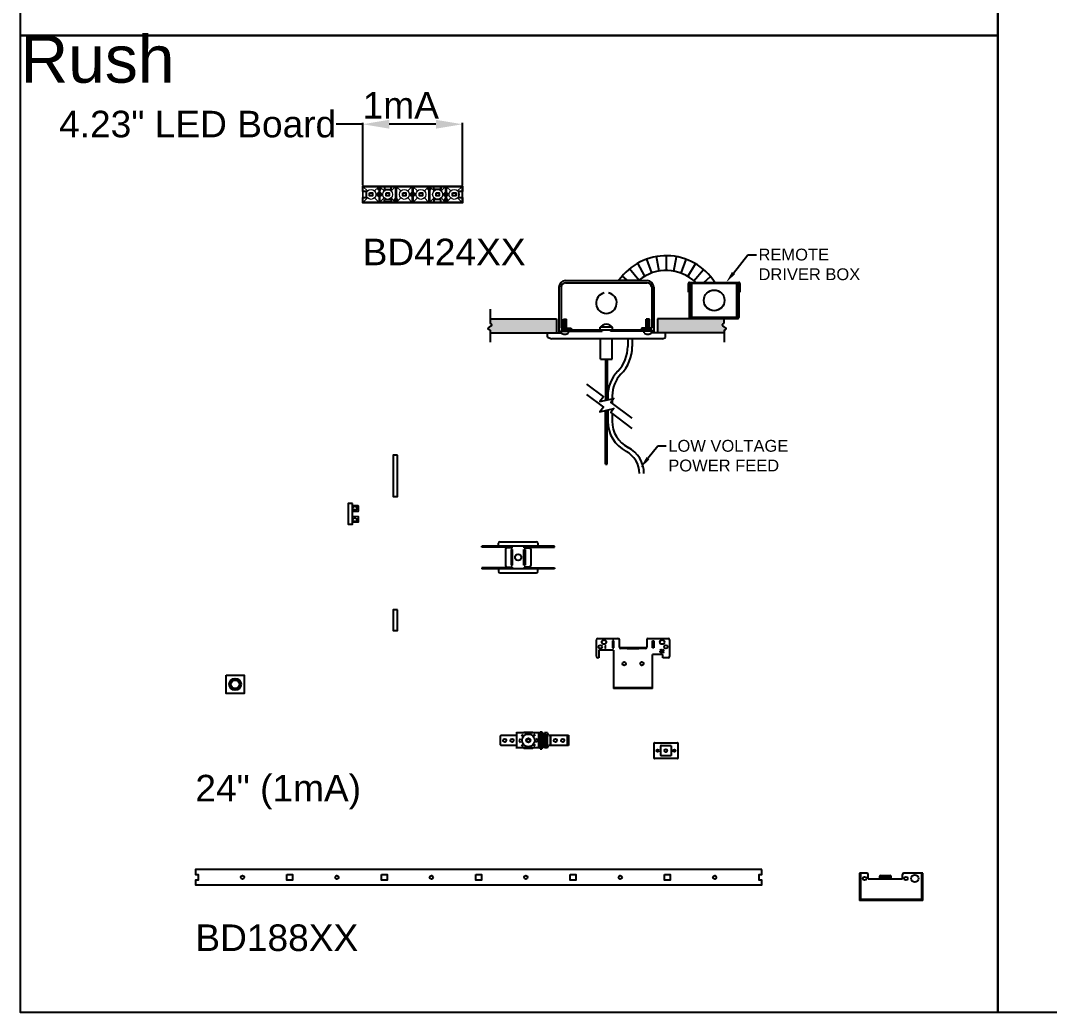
# Model space of a CAD drawing. Header units: inches. Extents: x 185 to 315, y 0 to 83.
# Drawn here: x 185.19 to 228.77, y 0 to 42.03 of the extents above; entities that cross this region are included whole.
import ezdxf
from ezdxf import colors
from ezdxf.entities.mleader import LeaderData, LeaderLine
from ezdxf.math import Vec2, Vec3

# ---------------------------------------------------------------- set-up
doc = ezdxf.new("R2010")
doc.units = ezdxf.units.IN
doc.header["$LTSCALE"] = 0.5
doc.header["$MEASUREMENT"] = 0
doc.linetypes.add('HIDDEN2', pattern=[0.1875, 0.125, -0.0625])
doc.layers.get('0').update_dxf_attribs({"color": 255, "linetype": 'CONTINUOUS'})
doc.layers.get('Defpoints').update_dxf_attribs({"linetype": 'CONTINUOUS'})
doc.layers.add('CUST DWG', color=7, linetype='CONTINUOUS', lineweight=20)
doc.layers.add('Lens', color=2, linetype='HIDDEN2', lineweight=13)
for name, color, linetype in [('End Cap', 92, 'CONTINUOUS'), ('Hardware', 242, 'CONTINUOUS'), ('LED Board', 110, 'CONTINUOUS'), ('Mounting', 4, 'CONTINUOUS'), ('WallMount Bracket', 190, 'CONTINUOUS')]:
    doc.layers.add(name, color=color, linetype=linetype)
for name, color, linetype, plot in [('FAB DWG', 7, 'CONTINUOUS', False), ('Joiner', 11, 'CONTINUOUS', False), ('Text-Unprinted', 131, 'CONTINUOUS', False)]:
    doc.layers.add(name, color=color, linetype=linetype, plot=plot)
doc.styles.add('LSAD_Standard', font='arial.ttf')
doc.styles.get("Standard").update_dxf_attribs({"font": 'arial.ttf'})
doc.dimstyles.new('LSAD_FixtureCut', dxfattribs={"dimtxt": 1.125, "dimasz": 1.125, "dimexe": 0.0625, "dimexo": 0.042969, "dimgap": 0.0625, "dimtad": 0, "dimtih": 1, "dimtoh": 1, "dimdec": 3, "dimzin": 0, "dimdsep": 46, "dimtxsty": 'Standard', "dimcen": 0.125, "dimclrd": 256, "dimclre": 256, "dimclrt": 256, "dimadec": 0, "dimazin": 0, "dimtfac": 1, "dimtdec": 3, "dimtofl": 0, "dimtmove": 0, "dimatfit": 3, "dimfxl": 1, "dimfrac": 2, "dimtolj": 1, "dimtzin": 0, "dimarcsym": 0})

# ---------------------------------------------------------------- blocks, each defined once
blk = doc.blocks.new('*U83')
at = {"layer": 'End Cap', "color": 0, "ltscale": 0.5, "transparency": 16777216}
blk.add_lwpolyline([(0, 0), (-0.187, 0), (-0.187, -1.75), (0, -1.75)], close=True, dxfattribs=at)
blk = doc.blocks.new('*U87')
at = {"layer": 'Mounting', "color": 0, "linetype": 'Continuous', "transparency": 16777216}
for p, q in [((-0.654, 0.496), (0.188, 0.496)), ((1.469, 0.496), (2.31, 0.496)), ((-0.716, -0.268), (-0.716, 0.434)), ((0, 0), (-0.622, 0)), ((-0.622, 0), (-0.622, -0.331)), ((-0.318, 0.173), (-0.371, 0.173)), ((-0.371, 0.173), (-0.371, 0.163)), ((-0.371, 0.163), (-0.349, 0.163)), ((-0.349, 0.163), (-0.349, 0.073)), ((-0.349, 0.073), (-0.34, 0.073)), ((-0.34, 0.073), (-0.34, 0.163)), ((-0.34, 0.163), (-0.318, 0.163)), ((-0.318, 0.163), (-0.318, 0.173)), ((0.01, 0.396), (-0.05, 0.396)), ((-0.05, 0.396), (-0.05, 0.1)), ((-0.05, 0.1), (0.01, 0.1)), ((0, 0), (0, -1.629)), ((0.01, 0.1), (0.01, 0.396)), ((0.25, 0.131), (0.25, 0.434)), ((0.291, 0.076), (0.291, 0.112)), ((0.291, 0.112), (1.366, 0.112)), ((0.578, 0.076), (0.291, 0.076)), ((0.578, 0.068), (0.312, 0.068)), ((0.578, 0.068), (0.578, 0.112)), ((0.578, 0.068), (1.078, 0.068)), ((1.078, 0.068), (1.078, 0.112)), ((1.366, 0.076), (1.078, 0.076)), ((1.344, 0.068), (1.078, 0.068)), ((1.366, 0.112), (1.366, 0.076)), ((1.407, 0.434), (1.407, 0.131)), ((1.647, 0.1), (1.647, 0.396)), ((1.647, 0.396), (1.707, 0.396)), ((1.707, 0.1), (1.647, 0.1)), ((1.707, 0.396), (1.707, 0.1)), ((2.373, 0.434), (2.373, -0.268)), ((-0.622, -0.331), (-0.654, -0.331)), ((2.091, -0.179), (1.657, -0.179)), ((1.657, -1.629), (1.657, -0.179)), ((2.002, -0.043), (1.959, -0.043)), ((1.966, -0.009), (1.973, -0.017)), ((1.968, -0.054), (2.002, -0.054)), ((2.002, -0.054), (2.002, -0.043)), ((2.081, -0.007), (2.089, -0.013)), ((2.091, -0.331), (2.091, -0.179)), ((2.31, -0.331), (2.091, -0.331)), ((2.139, -0.073), (2.13, -0.068)), ((1.657, -1.593), (0, -1.593)), ((1.657, -1.629), (0, -1.629)), ((0.062, -1.593), (0.062, -1.629)), ((1.594, -1.629), (1.594, -1.593))]:
    blk.add_line(p, q, dxfattribs=at)
at = {"layer": 'Mounting', "color": 0, "linetype": 'Continuous', "transparency": 16777216, "flags": 128}
for points in [[(2.052, -0.076), (2.062, -0.058), (2.064, -0.042)], [(2.089, -0.068), (2.09, -0.062), (2.092, -0.058)], [(2.092, -0.058), (2.102, -0.048), (2.11, -0.042)], [(2.13, -0.068), (2.12, -0.08), (2.115, -0.083), (2.108, -0.084)], [(2.11, -0.042), (2.12, -0.035), (2.127, -0.028)], [(2.127, -0.028), (2.131, -0.02), (2.132, -0.013)]]:
    blk.add_lwpolyline(points, dxfattribs=at)
at = {"layer": 'Mounting', "color": 0, "linetype": 'Continuous', "transparency": 16777216}
for centre, radius in [((-0.56, 0.14), 0.0747), ((-0.404, 0.34), 0.0937), ((2.06, 0.34), 0.0938), ((2.217, 0.14), 0.0747), ((0.453, -0.576), 0.0747), ((1.203, -0.576), 0.0747)]:
    blk.add_circle(centre, radius, dxfattribs=at)
for centre, radius, start, end in [((-0.654, 0.434), 0.0625, 90, 180), ((0.188, 0.434), 0.0625, 0, 90), ((1.469, 0.434), 0.0625, 90, 180), ((2.31, 0.434), 0.0625, 0, 90), ((0.312, 0.131), 0.0625, 180, 270), ((1.344, 0.131), 0.0625, 270, 0), ((2.011, -0.051), 0.0611, 89.961, 137.2415), ((2.013, -0.054), 0.0547, 91.8732, 136.0064), ((2.012, -0.042), 0.0522, 359.6714, 91.6888), ((2.012, -0.043), 0.0432, 1.7707, 91.7361), ((2.109, -0.021), 0.0319, 92.7256, 152.1331), ((2.11, -0.023), 0.0229, 92.6192, 153.9435), ((2.109, -0.013), 0.0237, 0.7216, 92.3877), ((2.11, -0.013), 0.0133, 2.6677, 95.7184), ((-0.654, -0.268), 0.0625, 180, 270), ((2.007, -0.047), 0.048, 175.98, 272.0393), ((2.005, -0.047), 0.0375, 190.1515, 274.4108), ((2.01, -0.039), 0.0452, 267.184, 356.9134), ((2.011, -0.04), 0.0546, 267.912, 319.2438), ((2.123, -0.075), 0.0443, 117.0448, 170.6977), ((2.108, -0.067), 0.0278, 181.599, 271.4951), ((2.107, -0.066), 0.0182, 183.6947, 274.5837), ((1.985, 0.139), 0.211, 304.2512, 308.8024), ((2.107, -0.061), 0.0337, 271.9354, 339.4749), ((2.106, -0.012), 0.017, 307.7868, 358.163), ((2.31, -0.268), 0.0625, 270, 0)]:
    blk.add_arc(centre, radius, start, end, dxfattribs=at)
blk = doc.blocks.new('*U84')
at = {"layer": 'End Cap', "color": 0, "ltscale": 0.5, "transparency": 16777216}
blk.add_lwpolyline([(0, 0.438), (-0.187, 0.438), (-0.187, -0.438), (0, -0.438)], close=True, dxfattribs=at)
blk = doc.blocks.new('*U79')
at = {"layer": 'LED Board', "linetype": 'Continuous', "lineweight": 25, "transparency": 16777216}
for points in [[(24, 0.325), (0, 0.325), (0, 0.12), (0.12, 0.12), (0.12, -0.12), (0, -0.12), (0, -0.325), (24, -0.325), (24, -0.12), (23.88, -0.12), (23.88, 0.12), (24, 0.12)], [(3.88, 0.12), (4.12, 0.12), (4.12, -0.12), (3.88, -0.12)], [(7.88, 0.12), (8.12, 0.12), (8.12, -0.12), (7.88, -0.12)], [(11.88, 0.12), (12.12, 0.12), (12.12, -0.12), (11.88, -0.12)], [(15.88, 0.12), (16.12, 0.12), (16.12, -0.12), (15.88, -0.12)], [(19.88, 0.12), (20.12, 0.12), (20.12, -0.12), (19.88, -0.12)]]:
    blk.add_lwpolyline(points, close=True, dxfattribs=at)
for centre in [(2, 0), (6, 0), (10, 0), (14, 0), (18, 0), (22, 0)]:
    blk.add_circle(centre, 0.0748, dxfattribs=at)
at = {"layer": 'FAB DWG', "color": 0, "transparency": 16777216, "style": 'LSAD_Standard'}
for tag, p in [('LED1', (0, 3.215)), ('LEDNUM', (0, -3.124))]:
    blk.add_attdef(tag, p, '', height=1.125, dxfattribs=at)
blk = doc.blocks.new('*U80')
at = {"layer": 'Mounting', "color": 0, "transparency": 16777216}
for p, q in [((-0.716, 0.441), (-0.716, 0.477)), ((2.373, 0.477), (-0.716, 0.477)), ((0.578, 0.441), (-0.716, 0.441)), ((-0.654, 0.477), (-0.654, 0.441)), ((0, 0.477), (0, 0.597)), ((0.063, 0.659), (1.594, 0.659)), ((0.578, 0.409), (0.578, 0.477)), ((1.078, 0.409), (1.078, 0.477)), ((1.078, 0.441), (2.373, 0.441)), ((1.657, 0.597), (1.657, 0.477)), ((2.31, 0.477), (2.31, 0.441)), ((2.373, 0.441), (2.373, 0.477)), ((0.291, 0.347), (0.291, -0.347)), ((0.538, 0.409), (0.353, 0.409)), ((0.528, 0.334), (0.528, -0.334)), ((0.588, 0.334), (0.528, 0.334)), ((0.538, 0.409), (0.578, 0.409)), ((0.588, -0.334), (0.588, 0.334)), ((1.069, -0.334), (1.069, 0.334)), ((1.069, 0.334), (1.129, 0.334)), ((1.119, 0.409), (1.078, 0.409)), ((1.119, 0.409), (1.304, 0.409)), ((1.129, 0.334), (1.129, -0.334)), ((1.366, 0.347), (1.366, -0.347)), ((0.353, -0.409), (0.578, -0.409)), ((0.528, -0.334), (0.588, -0.334)), ((0.578, -0.409), (0.578, -0.477)), ((0.578, -0.409), (0.578, -0.477)), ((1.129, -0.334), (1.069, -0.334)), ((1.304, -0.409), (1.078, -0.409)), ((1.078, -0.409), (1.078, -0.477)), ((1.078, -0.409), (1.078, -0.477)), ((-0.716, -0.441), (-0.716, -0.477)), ((0.578, -0.441), (-0.716, -0.441)), ((2.373, -0.477), (-0.716, -0.477)), ((-0.654, -0.477), (-0.654, -0.441)), ((0, -0.477), (0, -0.597)), ((0.063, -0.659), (1.594, -0.659)), ((1.078, -0.441), (2.373, -0.441)), ((1.657, -0.597), (1.657, -0.477)), ((2.31, -0.477), (2.31, -0.441)), ((2.373, -0.441), (2.373, -0.477))]:
    blk.add_line(p, q, dxfattribs=at)
blk.add_circle((0.828, 0), 0.133, dxfattribs=at)
for centre, start, end in [((0.063, 0.597), 90, 180), ((1.594, 0.597), 0, 90), ((0.353, 0.347), 90, 180), ((1.304, 0.347), 0, 90), ((0.353, -0.347), 180, 270), ((1.304, -0.347), 270, 0), ((0.063, -0.597), 180, 270), ((1.594, -0.597), 270, 0)]:
    blk.add_arc(centre, 0.0625, start, end, dxfattribs=at)
blk = doc.blocks.new('*U88')
at = {"layer": 'Hardware', "linetype": 'HIDDEN2', "transparency": 16777216}
for p, q in [((-0.386, 0), (-0.206, 0.313)), ((-0.386, 0), (-0.206, -0.312)), ((0.386, 0), (0.206, 0.313)), ((0.386, 0), (0.206, -0.312))]:
    blk.add_line(p, q, dxfattribs=at)
at = {"layer": 'Hardware', "linetype": 'Continuous', "transparency": 16777216}
for p, q in [((-0.193, 0.335), (-0.206, 0.313)), ((0, 0.335), (-0.193, 0.335)), ((0.193, 0.335), (0, 0.335)), ((0.206, 0.313), (0.193, 0.335)), ((-0.206, -0.312), (-0.193, -0.335)), ((-0.193, -0.335), (0, -0.335)), ((0, -0.335), (0.193, -0.335)), ((0.193, -0.335), (0.206, -0.312))]:
    blk.add_line(p, q, dxfattribs=at)
for start, end in [(90, 110.9611), (69.0389, 90), (249.0389, 270), (270, 290.9611)]:
    blk.add_arc((0, 0), 0.335, start, end, dxfattribs=at)
at = {"layer": 'Joiner', "linetype": 'Continuous', "transparency": 16777216}
for p, q in [((-1.159, 0.219), (-1.19, 0.188)), ((-1.19, 0.188), (-1.19, -0.187)), ((-1.159, 0.219), (-0.5, 0.219)), ((-0.5, 0.348), (-0.5, -0.347)), ((-0.02, 0.313), (-0.5, 0.313)), ((-0.44, 0.313), (-0.44, 0.348)), ((-0.02, 0.313), (0, 0.293)), ((0, 0.293), (0.02, 0.313)), ((0.526, 0.313), (0.02, 0.313)), ((0.432, 0.313), (0.432, -0.312)), ((0.506, 0.365), (0.571, 0.365)), ((0.506, 0.365), (0.506, 0.313)), ((0.514, 0.313), (0.514, -0.312)), ((0.532, 0.281), (0.526, 0.313)), ((0.532, 0.281), (0.532, 0.269)), ((0.565, 0.365), (0.565, 0.269)), ((0.578, 0.334), (0.571, 0.365)), ((0.578, 0.334), (0.578, -0.334)), ((0.63, 0.219), (0.677, 0.313)), ((0.671, 0.219), (0.63, 0.219)), ((0.63, 0.219), (0.63, -0.219)), ((0.718, 0.313), (0.671, 0.219)), ((0.671, 0.219), (0.671, -0.219)), ((0.812, 0.313), (0.677, 0.313)), ((0.724, 0.141), (0.724, -0.141)), ((0.765, -0.149), (0.765, 0.141)), ((0.807, -0.15), (0.807, 0.141)), ((0.859, 0.219), (0.812, 0.313)), ((0.859, 0.219), (1.693, 0.219)), ((0.916, 0.219), (0.916, -0.219)), ((0.937, 0.219), (0.937, -0.219)), ((1.646, 0.219), (1.646, -0.219)), ((1.693, 0.219), (1.693, -0.219)), ((-1.19, -0.187), (-1.159, -0.219)), ((-0.5, -0.219), (-1.159, -0.219)), ((-0.02, -0.312), (-0.5, -0.312)), ((-0.44, -0.347), (-0.44, -0.312)), ((0, -0.292), (-0.02, -0.312)), ((0.02, -0.312), (0, -0.292)), ((0.526, -0.312), (0.02, -0.312)), ((0.506, -0.312), (0.506, -0.365)), ((0.506, -0.365), (0.571, -0.365)), ((0.526, -0.312), (0.532, -0.281)), ((0.532, -0.269), (0.532, -0.281)), ((0.565, -0.269), (0.565, -0.365)), ((0.571, -0.365), (0.578, -0.334)), ((0.677, -0.312), (0.63, -0.219)), ((0.63, -0.219), (0.671, -0.219)), ((0.671, -0.219), (0.718, -0.312)), ((0.812, -0.312), (0.677, -0.312)), ((0.812, -0.312), (0.859, -0.219)), ((1.693, -0.219), (0.859, -0.219))]:
    blk.add_line(p, q, dxfattribs=at)
at = {"layer": 'Joiner', "linetype": 'Continuous', "transparency": 16777216, "flags": 128}
for points in [[(0.532, 0.269), (0.533, 0.25), (0.534, 0.232), (0.537, 0.217), (0.54, 0.204), (0.543, 0.196), (0.547, 0.191), (0.551, 0.191), (0.554, 0.196), (0.558, 0.204), (0.561, 0.217), (0.563, 0.232), (0.565, 0.25), (0.565, 0.269)], [(0.557, 0), (0.556, 0.016), (0.555, 0.03), (0.552, 0.042), (0.55, 0.05), (0.546, 0.053), (0.543, 0.052), (0.54, 0.046), (0.537, 0.036), (0.536, 0.023), (0.535, 0.008), (0.535, -0.008), (0.536, -0.023), (0.537, -0.036), (0.54, -0.046), (0.543, -0.052), (0.546, -0.053), (0.55, -0.05), (0.552, -0.042), (0.555, -0.03), (0.556, -0.016), (0.557, 0)], [(0.807, 0.141), (0.805, 0.166), (0.799, 0.189), (0.79, 0.208), (0.778, 0.22), (0.765, 0.224), (0.752, 0.22), (0.741, 0.208), (0.732, 0.189), (0.726, 0.166), (0.724, 0.141)], [(0.565, -0.269), (0.565, -0.25), (0.563, -0.232), (0.561, -0.217), (0.558, -0.204), (0.554, -0.196), (0.551, -0.191), (0.547, -0.191), (0.543, -0.196), (0.54, -0.204), (0.537, -0.217), (0.534, -0.232), (0.533, -0.25), (0.532, -0.269)], [(0.724, -0.141), (0.726, -0.166), (0.732, -0.189), (0.741, -0.208), (0.752, -0.22), (0.765, -0.224), (0.778, -0.22), (0.79, -0.208), (0.799, -0.189), (0.805, -0.166), (0.807, -0.15)]]:
    blk.add_lwpolyline(points, dxfattribs=at)
at = {"layer": 'Joiner', "ltscale": 0.5, "transparency": 16777216}
for centre in [(-1.003, 0), (-0.69, 0), (1.146, 0), (1.458, 0)]:
    blk.add_circle(centre, 0.07, dxfattribs=at)
at = {"layer": 'Joiner', "linetype": 'Continuous', "transparency": 16777216}
for centre, radius, start, end in [((0.656, 0.148), 0.11, 356.1442, 36.111), ((0.657, -0.149), 0.108, 323.8422, 0.24)]:
    blk.add_arc(centre, radius, start, end, dxfattribs=at)
at = {"layer": 'Mounting', "linetype": 'Continuous', "transparency": 16777216}
for radius in [0.268, 0.089, 0.066]:
    blk.add_circle((0, 0), radius, dxfattribs=at)
blk = doc.blocks.new('*U89')
at = {"layer": 'WallMount Bracket', "color": 0, "linetype": 'Continuous', "transparency": 16777216}
for p, q in [((-1.094, 0.231), (-1.094, -0.936)), ((-0.786, 0.231), (-1.094, 0.231)), ((-1.046, 0.231), (-1.046, -0.888)), ((-0.724, -0.019), (-0.724, 0.169)), ((-0.25, 0.106), (-0.25, -0.019)), ((-0.188, 0.123), (0.188, 0.123)), ((-0.188, 0.076), (0.188, 0.076)), ((0.113, 0.058), (-0.113, 0.058)), ((-0.113, 0.02), (0.113, 0.02)), ((0.25, -0.019), (0.25, 0.106)), ((0.724, -0.019), (0.724, 0.169)), ((1.594, 0.231), (0.786, 0.231)), ((1.546, -0.888), (1.546, 0.231)), ((1.594, -0.936), (1.594, 0.231)), ((-0.724, -0.019), (0.724, -0.019)), ((1.594, -0.888), (-1.094, -0.888)), ((1.594, -0.936), (-1.094, -0.936))]:
    blk.add_line(p, q, dxfattribs=at)
at = {"layer": 'WallMount Bracket', "color": 0, "linetype": 'Continuous', "transparency": 16777216, "flags": 128}
for points in [[(-0.113, 0.058), (-0.125, 0.058), (-0.137, 0.057), (-0.148, 0.056), (-0.159, 0.054), (-0.168, 0.052), (-0.175, 0.049), (-0.181, 0.047), (-0.185, 0.044), (-0.187, 0.04), (-0.187, 0.037), (-0.185, 0.034), (-0.181, 0.031), (-0.175, 0.028), (-0.168, 0.026), (-0.159, 0.024), (-0.148, 0.022), (-0.137, 0.021), (-0.125, 0.02), (-0.113, 0.02)], [(0.113, 0.02), (0.125, 0.02), (0.137, 0.021), (0.148, 0.022), (0.159, 0.024), (0.168, 0.026), (0.175, 0.028), (0.181, 0.031), (0.185, 0.034), (0.187, 0.037), (0.187, 0.04), (0.185, 0.044), (0.181, 0.047), (0.175, 0.049), (0.168, 0.052), (0.159, 0.054), (0.148, 0.056), (0.137, 0.057), (0.125, 0.058), (0.113, 0.058)]]:
    blk.add_lwpolyline(points, dxfattribs=at)
at = {"layer": 'WallMount Bracket', "color": 0, "linetype": 'Continuous', "transparency": 16777216}
for centre, radius in [((-0.875, 0), 0.0747), ((0.875, 0), 0.0747), ((1.25, 0), 0.156)]:
    blk.add_circle(centre, radius, dxfattribs=at)
for centre, radius, start, end in [((-0.786, 0.169), 0.0625, 0, 90), ((-0.202, 0.05), 0.074, 78.6309, 130.3907), ((-0.202, 0.004), 0.074, 78.6309, 130.3907), ((0.202, 0.05), 0.074, 49.6093, 101.3691), ((0.202, 0.004), 0.074, 49.6093, 101.3691), ((0.786, 0.169), 0.0625, 90, 180)]:
    blk.add_arc(centre, radius, start, end, dxfattribs=at)
blk = doc.blocks.new('*U85')
at = {"layer": 'End Cap', "color": 0, "ltscale": 0.5, "transparency": 16777216}
for p, q in [((0, 0.357), (0.24, 0.353)), ((0.24, 0.104), (0, 0.1)), ((0.13, 0.312), (0.071, 0.312)), ((0.071, 0.184), (0.13, 0.184)), ((0.25, 0.343), (0.25, 0.114)), ((0, -0.1), (0.24, -0.104)), ((0.24, -0.353), (0, -0.357)), ((0.13, -0.184), (0.071, -0.184)), ((0.071, -0.312), (0.13, -0.312)), ((0.25, -0.114), (0.25, -0.343))]:
    blk.add_line(p, q, dxfattribs=at)
blk.add_lwpolyline([(0, 0.438), (-0.187, 0.438), (-0.187, -0.438), (0, -0.438)], close=True, dxfattribs=at)
for centre, radius, start, end in [((0.071, 0.248), 0.0643, 90, 270), ((0.13, 0.248), 0.0643, 270, 90), ((0.24, 0.343), 0.01, 0, 89), ((0.24, 0.114), 0.01, 271, 0), ((0.071, -0.248), 0.0642, 90, 270), ((0.13, -0.248), 0.0642, 270, 90), ((0.24, -0.114), 0.01, 0, 89), ((0.24, -0.343), 0.01, 271, 0)]:
    blk.add_arc(centre, radius, start, end, dxfattribs=at)
blk = doc.blocks.new('*U82')
at = {"layer": 'Mounting', "color": 0, "transparency": 16777216}
for p, q in [((-0.5, -0.32), (-0.5, 0.32)), ((-0.49, 0.33), (0.49, 0.33)), ((-0.215, -0.205), (-0.215, 0.205)), ((-0.205, 0.215), (0.205, 0.215)), ((0.215, 0.205), (0.215, -0.205)), ((0.5, 0.32), (0.5, -0.32)), ((0.49, -0.33), (-0.49, -0.33)), ((0.205, -0.215), (-0.205, -0.215))]:
    blk.add_line(p, q, dxfattribs=at)
for centre, radius in [((-0.3525, 0), 0.0532), ((0, 0), 0.06), ((0.3575, 0), 0.0532)]:
    blk.add_circle(centre, radius, dxfattribs=at)
for centre, start, end in [((-0.49, 0.32), 90, 180), ((-0.205, 0.205), 90, 180), ((0.205, 0.205), 0, 90), ((0.49, 0.32), 0, 90), ((-0.49, -0.32), 180, 270), ((-0.205, -0.205), 180, 270), ((0.205, -0.205), 270, 0), ((0.49, -0.32), 270, 0)]:
    blk.add_arc(centre, 0.01, start, end, dxfattribs=at)
blk = doc.blocks.new('*U81')
at = {"layer": 'Mounting', "color": 0, "transparency": 16777216}
blk.add_lwpolyline([(-0.375, 0.3875), (0.375, 0.3875), (0.375, -0.3875), (-0.375, -0.3875)], close=True, dxfattribs=at)
for radius in [0.25, 0.1772]:
    blk.add_circle((0, 0), radius, dxfattribs=at)
blk = doc.blocks.new('*D92')
at = {"layer": 'Defpoints', "color": 0, "ltscale": 0.5, "transparency": 16777216}
for p in [(4.23, 2.974), (0, 0.35), (4.23, 0.35)]:
    blk.add_point(p, dxfattribs=at)
at = {"layer": 'FAB DWG', "lineweight": -2, "ltscale": 0.5, "transparency": 16777216}
for p, q in [((0, 2.974), (-1.125, 2.974)), ((0, 0.393), (0, 3.036)), ((3.105, 2.974), (1.125, 2.974)), ((4.23, 0.393), (4.23, 3.036))]:
    blk.add_line(p, q, dxfattribs=at)
at = {"layer": 'FAB DWG', "ltscale": 0.5, "transparency": 16777216}
for points in [[(1.125, 3.161), (1.125, 2.786), (0, 2.974)], [(3.105, 3.161), (3.105, 2.786), (4.23, 2.974)]]:
    blk.add_solid(points, dxfattribs=at)
at = {"layer": 'FAB DWG', "ltscale": 0.5, "transparency": 16777216, "insert": (-6.991, 2.974), "char_height": 1.125, "attachment_point": 5}
blk.add_mtext('\\A1;4.23" LED Board', dxfattribs=at)
blk = doc.blocks.new('*U86')
at = {"layer": 'Mounting', "transparency": 16777216}
h = blk.add_hatch(dxfattribs=at)
h.set_pattern_fill('AR-CONC', color=0, scale=0.05)
h.set_pattern_definition([(50, (-8493.6708, -834.55992), (0.358630091, -0.031376067), [0.0375, -0.4125]), (355, (-8493.6708, -834.55992), (-0.069375667, 0.376096067), [0.03, -0.33]), (100.4514445, (-8493.64092, -834.56254), (0.289254423, 0.344719995), [0.031870096, -0.350571056]), (46.1842, (-8493.6708, -834.45992), (0.533620665, -0.08275964), [0.05625, -0.61875]), (96.6356355, (-8493.62634, -834.4668), (0.467330973, 0.4870593), [0.04780517, -0.52585688]), (351.184164, (-8493.6708, -834.4599), (0.467330973, 0.4870593), [0.045, -0.495]), (21, (-8493.6208, -834.48492), (0.298453526, -0.201309445), [0.0375, -0.4125]), (326, (-8493.6208, -834.48492), (0.121657666, 0.362575023), [0.03, -0.33]), (71.4514447, (-8493.59594, -834.5017), (0.420111188, 0.161265576), [0.031870095, -0.350571056]), (37.5, (-8493.67081, -834.55992), (0.0060799277, 0.166446927), [0, -0.326, 0, -0.335, 0, -0.33125]), (7.5, (-8493.6708, -834.55992), (0.1315347687, 0.197205856), [0, -0.191, 0, -0.3185, 0, -0.12625]), (327.5, (-8493.7823, -834.55992), (0.266911218, -0.0112774359), [0, -0.125, 0, -0.39, 0, -0.5175]), (317.5, (-8493.8323, -834.55992), (0.2915930847, 0.050052491), [0, -0.1625, 0, -0.259, 0, -0.3675])])
edge = h.paths.add_edge_path()
edge.add_line((-2.1, 6.152), (-4.92, 6.152))
edge.add_line((-4.92, 6.152), (-4.92, 5.968))
edge.add_spline(control_points=[(-4.92, 5.968), (-4.877, 5.949), (-4.77, 5.885), (-5.095, 5.745), (-4.973, 5.695), (-4.92, 5.68)], knot_values=[1.066652, 1.066652, 1.066652, 1.066652, 3.873339, 9.934545, 13.072381, 13.072381, 13.072381, 13.072381], degree=3, periodic=0)
edge.add_line((-4.92, 5.68), (-4.92, 5.562))
edge.add_line((-4.92, 5.562), (-2.1, 5.562))
edge.add_line((-2.1, 5.562), (-2.1, 6.152))
edge = h.paths.add_edge_path()
edge.add_spline(control_points=[(4.984, 5.68), (5.036, 5.695), (5.159, 5.745), (4.834, 5.885), (4.941, 5.949), (4.984, 5.968)], knot_values=[1.066652, 1.066652, 1.066652, 1.066652, 4.204487, 10.265693, 13.072381, 13.072381, 13.072381, 13.072381], degree=3, periodic=0)
edge.add_line((4.984, 5.968), (4.984, 6.152))
edge.add_line((4.984, 6.152), (2.164, 6.152))
edge.add_line((2.164, 6.152), (2.164, 5.562))
edge.add_line((2.164, 5.562), (4.984, 5.562))
edge.add_line((4.984, 5.562), (4.984, 5.68))
at = {"layer": 'Mounting', "color": 0, "transparency": 16777216}
for p, q in [((2.23, 8.182), (2.126, 8.798)), ((2.546, 8.207), (2.55, 8.832)), ((2.861, 8.177), (2.974, 8.791)), ((1.635, 7.97), (1.327, 8.514)), ((1.923, 8.102), (1.714, 8.691)), ((3.166, 8.092), (3.385, 8.678)), ((3.452, 7.956), (3.769, 8.495)), ((0.885, 7.793), (0.673, 7.973)), ((1.372, 7.793), (0.976, 8.272)), ((3.711, 7.773), (4.116, 8.248)), ((4.123, 7.704), (4.415, 7.945)), ((-2.008, 7.496), (-2.008, 5.562)), ((-1.919, 7.496), (-1.919, 5.766)), ((-1.73, 7.777), (1.73, 7.777)), ((-1.73, 7.684), (1.73, 7.684)), ((0.533, 7.793), (1.377, 7.793)), ((1.919, 7.496), (1.919, 5.766)), ((2.008, 7.496), (2.008, 5.562)), ((3.515, 7.66), (3.479, 7.66)), ((3.479, 7.436), (3.479, 7.66)), ((3.479, 7.436), (3.515, 7.436)), ((3.479, 7.286), (3.479, 7.436)), ((3.515, 7.436), (3.515, 7.66)), ((3.515, 7.436), (3.515, 7.286)), ((3.523, 7.668), (3.523, 7.704)), ((3.523, 7.704), (3.567, 7.704)), ((3.523, 7.704), (5.611, 7.704)), ((3.567, 7.668), (3.523, 7.668)), ((3.523, 6.212), (3.523, 7.668)), ((3.559, 6.212), (3.559, 7.668)), ((3.567, 7.704), (3.567, 7.668)), ((3.567, 7.668), (5.567, 7.668)), ((3.567, 7.668), (3.567, 6.212)), ((5.523, 7.668), (3.611, 7.668)), ((3.611, 7.668), (3.611, 6.212)), ((5.523, 6.212), (5.523, 7.668)), ((5.567, 7.668), (5.567, 7.704)), ((5.567, 7.704), (5.611, 7.704)), ((5.611, 7.668), (5.567, 7.668)), ((5.567, 6.212), (5.567, 7.668)), ((5.575, 7.668), (5.575, 6.212)), ((5.611, 7.704), (5.611, 7.668)), ((5.611, 7.668), (5.611, 6.212)), ((5.619, 7.66), (5.655, 7.66)), ((5.619, 7.66), (5.619, 7.436)), ((5.619, 7.286), (5.619, 7.436)), ((5.619, 7.436), (5.655, 7.436)), ((5.655, 7.66), (5.655, 7.436)), ((5.655, 7.436), (5.655, 7.286)), ((3.515, 7.286), (3.479, 7.286)), ((5.655, 7.286), (5.619, 7.286)), ((-4.927, 6.561), (-4.927, 5.968)), ((-4.927, 6.152), (-2.107, 6.152)), ((-2.107, 6.152), (-2.107, 5.562)), ((-1.827, 6.108), (-1.687, 6.123)), ((-1.822, 6.139), (-1.691, 6.139)), ((-1.822, 5.628), (-1.822, 6.139)), ((-1.691, 5.628), (-1.691, 6.139)), ((1.827, 6.108), (1.687, 6.123)), ((1.822, 6.139), (1.691, 6.139)), ((1.691, 5.628), (1.691, 6.139)), ((1.822, 5.628), (1.822, 6.139)), ((4.984, 6.152), (2.164, 6.152)), ((2.164, 6.152), (2.164, 5.562)), ((3.559, 6.212), (3.523, 6.212)), ((3.611, 6.212), (3.567, 6.212)), ((3.567, 6.168), (3.567, 6.212)), ((3.567, 6.168), (5.567, 6.168)), ((5.523, 6.212), (3.611, 6.212)), ((4.984, 5.968), (4.984, 6.152)), ((5.567, 6.212), (5.523, 6.212)), ((5.567, 6.212), (5.567, 6.168)), ((5.575, 6.212), (5.611, 6.212)), ((-4.927, 5.68), (-4.927, 5.165)), ((-1.919, 5.766), (-1.822, 5.766)), ((-1.919, 5.687), (-1.919, 5.562)), ((-1.919, 5.687), (-1.822, 5.687)), ((-1.858, 5.687), (-1.858, 5.628)), ((-1.827, 6.074), (-1.687, 6.089)), ((-1.827, 6.039), (-1.687, 6.054)), ((-1.827, 6.005), (-1.687, 6.02)), ((-1.827, 5.971), (-1.687, 5.986)), ((-1.827, 5.936), (-1.687, 5.951)), ((-1.827, 5.902), (-1.687, 5.917)), ((-1.827, 5.868), (-1.687, 5.883)), ((-1.827, 5.833), (-1.687, 5.848)), ((-1.827, 5.799), (-1.687, 5.814)), ((-1.827, 5.765), (-1.687, 5.78)), ((-1.827, 5.73), (-1.687, 5.745)), ((-1.827, 5.696), (-1.687, 5.711)), ((-1.827, 5.662), (-1.687, 5.677)), ((-1.691, 5.766), (-1.494, 5.766)), ((-1.691, 5.687), (1.691, 5.687)), ((-1.494, 5.766), (-1.494, 5.687)), ((0.26, 5.8), (-0.26, 5.8)), ((-0.26, 5.687), (-0.26, 5.8)), ((-0.174, 5.687), (-0.174, 5.628)), ((0.174, 5.687), (0.174, 5.628)), ((0.26, 5.687), (0.26, 5.8)), ((1.691, 5.766), (1.494, 5.766)), ((1.494, 5.766), (1.494, 5.687)), ((1.827, 6.074), (1.687, 6.089)), ((1.827, 6.039), (1.687, 6.054)), ((1.827, 6.005), (1.687, 6.02)), ((1.827, 5.971), (1.687, 5.986)), ((1.827, 5.936), (1.687, 5.951)), ((1.827, 5.902), (1.687, 5.917)), ((1.827, 5.868), (1.687, 5.883)), ((1.827, 5.833), (1.687, 5.848)), ((1.827, 5.799), (1.687, 5.814)), ((1.827, 5.765), (1.687, 5.78)), ((1.827, 5.73), (1.687, 5.745)), ((1.827, 5.696), (1.687, 5.711)), ((1.827, 5.662), (1.687, 5.677)), ((1.919, 5.766), (1.822, 5.766)), ((1.822, 5.687), (1.919, 5.687)), ((1.858, 5.687), (1.858, 5.628)), ((1.919, 5.687), (1.919, 5.562)), ((4.984, 5.68), (4.984, 5.165)), ((-4.92, 5.562), (-1.909, 5.562)), ((-2.5, 5.378), (-2.5, 5.562)), ((-2.5, 5.378), (-2.314, 5.312)), ((2.371, 5.312), (-2.314, 5.312)), ((-1.915, 5.567), (-1.915, 5.628)), ((-1.915, 5.628), (-0.174, 5.628)), ((-1.599, 5.567), (-1.599, 5.628)), ((-0.25, 4.45), (-0.25, 5.312)), ((1.915, 5.628), (0.174, 5.628)), ((0.25, 4.45), (0.25, 5.312)), ((0.906, 5.312), (0.906, 4.985)), ((1.094, 5.312), (1.094, 4.985)), ((1.599, 5.567), (1.599, 5.628)), ((1.915, 5.567), (1.915, 5.628)), ((4.984, 5.562), (1.919, 5.562)), ((2.371, 5.312), (2.5, 5.371)), ((2.5, 5.371), (2.5, 5.562)), ((-0.25, 4.45), (0.25, 4.45)), ((-0.03, 4.45), (-0.03, 2.708)), ((0.03, 4.45), (0.03, 2.722)), ((0.06, 2.896), (0.06, 2.729)), ((0.247, 2.896), (0.247, 2.773)), ((0.247, 2.701), (0.247, 2.572)), ((-0.03, 0), (-0.03, 2.277)), ((0.03, 0), (0.03, 2.291)), ((0.06, 2.298), (0.06, 2.204)), ((0.06, 2.204), (0.06, 1.818)), ((0.247, 2.342), (0.247, 2.27)), ((0.247, 2.141), (0.247, 1.818)), ((0.03, 0), (-0.03, 0)), ((-0.03, 0), (0.03, 0))]:
    blk.add_line(p, q, dxfattribs=at)
for points in [[(-0.837, 3.387), (-0.126, 2.852), (-0.279, 2.649), (0.312, 2.788), (0.185, 2.618), (1.08, 1.944)], [(-0.837, 2.956), (-0.126, 2.421), (-0.279, 2.218), (0.312, 2.357), (0.185, 2.187), (1.08, 1.513)]]:
    blk.add_lwpolyline(points, dxfattribs=at)
blk.add_circle((4.567, 6.94), 0.438, dxfattribs=at)
for centre, radius, start, end in [((2.532, 6.389), 2.443, 32.5637, 144.9266), ((2.532, 6.389), 1.818, 46.3286, 129.4471), ((-1.722, 7.491), 0.286, 91.7281, 179.1122), ((-1.73, 7.496), 0.188, 90, 180), ((1.722, 7.491), 0.286, 0.8878, 88.2719), ((1.73, 7.496), 0.188, 0, 90), ((3.523, 7.66), 0.0439, 90, 180), ((3.523, 7.66), 0.008, 90, 180), ((5.611, 7.66), 0.0439, 0, 90), ((5.611, 7.66), 0.008, 0, 90), ((0, 6.827), 0.438, 101.9406, 78.0594), ((3.567, 6.212), 0.0439, 180, 270), ((3.567, 6.212), 0.008, 180, 270), ((5.567, 6.212), 0.008, 270, 0), ((5.567, 6.212), 0.0439, 270, 0), ((0, 5.592), 0.333, 38.6438, 141.3562), ((-1.757, 5.723), 0.221, 224.5768, 315.4232), ((1.757, 5.723), 0.221, 224.5768, 315.4232), ((-0.594, 4.985), 1.5, 315.8698, 0), ((-0.594, 4.985), 1.688, 315.8698, 0), ((1.56, 2.896), 1.5, 135.8698, 180), ((1.56, 2.896), 1.312, 135.8698, 180), ((1.497, 1.818), 1.438, 180, 242.5283), ((1.497, 1.818), 1.25, 180, 242.5283), ((0.344, -0.4), 1.062, 0, 62.5283), ((0.344, -0.4), 1.25, 0, 62.5283)]:
    blk.add_arc(centre, radius, start, end, dxfattribs=at)
for points in [[(-4.927, 5.68), (-4.98, 5.695), (-5.102, 5.745), (-4.777, 5.885), (-4.884, 5.949), (-4.927, 5.968)], [(4.984, 5.68), (5.036, 5.695), (5.159, 5.745), (4.834, 5.885), (4.941, 5.949), (4.984, 5.968)]]:
    blk.add_open_spline(points, degree=3, knots=[1.066652, 1.066652, 1.066652, 1.066652, 4.204487, 10.265693, 13.072381, 13.072381, 13.072381, 13.072381], dxfattribs=at)
at = {"layer": 'CUST DWG', "ltscale": 0.5, "transparency": 16777216}
ml = blk.add_multileader_mtext('Standard', dxfattribs=at)
ml.set_content('REMOTE\\PDRIVER BOX', color=256, style='LSAD_Standard')
ml.set_leader_properties()
ml.build(insert=Vec2(0, 0))
ml.multileader.update_dxf_attribs({"dogleg_length": 0.36, "arrow_head_size": 0.5})
ctx = ml.context
ctx.base_point, ctx.char_height, ctx.arrow_head_size, ctx.landing_gap_size, ctx.plane_origin = Vec3(6.355, 8.876), 0.5, 0.5, 0.09, Vec3(4.26, 8.761)
notes = []
notes.append((ctx, [(0, (1, 1, 0), (5.995, 8.876), (1, 0), 0.36, [(0, [(5.077, 7.704)], 0, [])])]))
ctx.mtext.insert, ctx.mtext.flow_direction = Vec3(6.445, 9.131), 5
ml = blk.add_multileader_mtext('Standard', dxfattribs=at)
ml.set_content('LOW VOLTAGE\\PPOWER FEED', color=256, style='LSAD_Standard')
ml.set_leader_properties()
ml.build(insert=Vec2(0, 0))
ml.multileader.update_dxf_attribs({"dogleg_length": 0.36, "arrow_head_size": 0.5})
ctx = ml.context
ctx.base_point, ctx.char_height, ctx.arrow_head_size, ctx.landing_gap_size, ctx.plane_origin = Vec3(2.534, 0.772), 0.5, 0.5, 0.09, Vec3(0.637, 0.911)
notes.append((ctx, [(0, (1, 1, 0), (2.174, 0.772), (1, 0), 0.36, [(0, [(1.454, -0.146)], 0, [])])]))
ctx.mtext.insert, ctx.mtext.flow_direction = Vec3(2.624, 1.027), 5
for ctx, leaders in notes:
    for number, flags, end, landing, length, lines in leaders:
        leader = LeaderData()
        leader.index, (leader.has_last_leader_line, leader.has_dogleg_vector, leader.attachment_direction) = number, flags
        leader.last_leader_point, leader.dogleg_vector, leader.dogleg_length = Vec3(end), Vec3(landing), length
        for number, points, colour, breaks in lines:
            line = LeaderLine()
            line.index, line.vertices, line.color, line.breaks = number, Vec3.list(points), colors.encode_raw_color(colour), breaks
            leader.lines.append(line)
        ctx.leaders.append(leader)
blk = doc.blocks.new('*U91')
at = {"layer": 'LED Board', "linetype": 'Continuous', "transparency": 16777216}
for p, q in [((3.312, 0.219), (3.312, 0.327)), ((3.312, -0.331), (3.312, -0.223))]:
    blk.add_line(p, q, dxfattribs=at)
blk.add_lwpolyline([(0.126, 0.125), (0, 0.125), (0, 0.35), (0.643, 0.35), (0.643, 0.248, 1), (0.768, 0.248), (0.768, 0.35), (2.757, 0.35), (2.757, 0.248, 1), (2.882, 0.248), (2.882, 0.35), (4.23, 0.35), (4.23, 0.125), (4.104, 0.125, 0.414214), (4.065, 0.086), (4.065, -0.086, 0.414214), (4.104, -0.125), (4.23, -0.125), (4.23, -0.35), (3.587, -0.35), (3.587, -0.248, 1), (3.462, -0.248), (3.462, -0.35), (1.473, -0.35), (1.473, -0.248, 1), (1.348, -0.248), (1.348, -0.35), (0, -0.35), (0, -0.125), (0.126, -0.125, 0.414214), (0.165, -0.086), (0.165, 0.086, 0.414214)], format="xyb", close=True, dxfattribs=at)
at = {"layer": 'LED Board', "ltscale": 0.5, "transparency": 16777216}
for points in [[(0.287, 0.066), (0.418, 0.066), (0.418, -0.066), (0.287, -0.066)], [(0.918, 0.215), (1.209, 0.215), (1.209, 0.331), (0.918, 0.331)], [(0.992, 0.066), (1.123, 0.066), (1.123, -0.066), (0.992, -0.066)], [(1.697, 0.066), (1.828, 0.066), (1.828, -0.066), (1.697, -0.066)], [(2.402, 0.066), (2.533, 0.066), (2.533, -0.066), (2.402, -0.066)], [(3.312, 0.215), (3.021, 0.215), (3.021, 0.331), (3.312, 0.331)], [(3.107, 0.066), (3.238, 0.066), (3.238, -0.066), (3.107, -0.066)], [(3.812, 0.066), (3.943, 0.066), (3.943, -0.066), (3.812, -0.066)], [(0.918, -0.215), (1.209, -0.215), (1.209, -0.331), (0.918, -0.331)], [(3.312, -0.215), (3.021, -0.215), (3.021, -0.331), (3.312, -0.331)]]:
    blk.add_lwpolyline(points, close=True, dxfattribs=at)
at = {"layer": 'LED Board', "linetype": 'Continuous', "transparency": 16777216}
for centre in [(0.706, 0), (2.115, 0), (3.524, 0)]:
    blk.add_circle(centre, 0.083, dxfattribs=at)
at = {"layer": 'Lens', "linetype": 'ByBlock', "transparency": 16777216}
for p, q in [((0.001, 0.368), (4.229, 0.368)), ((0.001, -0.368), (0.001, 0.368)), ((0.206, 0.148), (0.028, 0.325)), ((0.501, 0.148), (0.678, 0.325)), ((0.678, 0.325), (0.678, -0.325)), ((0.91, 0.148), (0.733, 0.325)), ((0.733, 0.325), (0.733, -0.325)), ((1.206, 0.148), (1.383, 0.325)), ((1.383, 0.325), (1.383, -0.325)), ((1.615, 0.148), (1.438, 0.325)), ((1.438, 0.325), (1.438, -0.325)), ((1.91, 0.148), (2.087, 0.325)), ((2.087, 0.325), (2.087, -0.325)), ((2.319, 0.148), (2.142, 0.325)), ((2.143, 0.325), (2.143, -0.325)), ((2.615, 0.148), (2.792, 0.325)), ((2.792, 0.325), (2.792, -0.325)), ((3.025, 0.148), (2.847, 0.325)), ((2.847, 0.325), (2.847, -0.325)), ((3.32, 0.148), (3.497, 0.325)), ((3.497, 0.325), (3.497, -0.325)), ((3.729, 0.148), (3.552, 0.325)), ((3.552, 0.325), (3.552, -0.325)), ((4.024, 0.148), (4.202, 0.325)), ((4.229, 0.368), (4.229, -0.368)), ((4.229, -0.368), (0.001, -0.368)), ((0.028, -0.325), (0.206, -0.148)), ((0.678, -0.325), (0.501, -0.148)), ((0.733, -0.325), (0.91, -0.148)), ((1.383, -0.325), (1.206, -0.148)), ((1.438, -0.325), (1.615, -0.148)), ((2.087, -0.325), (1.91, -0.148)), ((2.143, -0.325), (2.32, -0.148)), ((2.792, -0.325), (2.615, -0.148)), ((2.847, -0.325), (3.025, -0.148)), ((3.497, -0.325), (3.32, -0.148)), ((3.552, -0.325), (3.729, -0.148)), ((4.202, -0.325), (4.024, -0.148))]:
    blk.add_line(p, q, dxfattribs=at)
blk.add_lwpolyline([(0.028, 0.325), (4.202, 0.325), (4.202, -0.325), (0.028, -0.325)], close=True, dxfattribs=at)
for centre in [(0.353, 0), (1.058, 0), (1.763, 0), (2.467, 0), (3.172, 0), (3.877, 0)]:
    blk.add_circle(centre, 0.209, dxfattribs=at)
at = {"layer": 'FAB DWG', "color": 0, "transparency": 16777216, "style": 'LSAD_Standard'}
for tag, p in [('LED1', (0, 3.215)), ('LEDNUM', (0, -3))]:
    blk.add_attdef(tag, p, '', height=1.125, dxfattribs=at)
at = {"layer": 'FAB DWG', "ltscale": 0.5, "transparency": 16777216}
dim = blk.add_linear_dim(base=(4.23, 2.974), p1=(0, 0.35), p2=(4.23, 0.35), dimstyle='LSAD_FixtureCut', override={"dimjust": 1, "dimdec": 2, "dimpost": '" LED Board'}, dxfattribs=at)
dim.commit()
dim.dimension.update_dxf_attribs({"geometry": '*D92', "text_midpoint": (-6.991, 2.974)})

msp = doc.modelspace()

# ---------------------------------------------------------------- linework, layer by layer
at = {"layer": 'Text-Unprinted', "ltscale": 0.5, "transparency": 16777216}
for points in [[(226.5827, 82.78678), (314.91034, 82.78678), (314.91034, 0), (226.5827, 0)], [(185.18931, 58.78678), (226.5827, 58.78678), (226.5827, 41.39339), (185.18931, 41.39339)], [(185.18931, 41.39339), (226.5827, 41.39339), (226.5827, 0), (185.18931, 0)]]:
    msp.add_lwpolyline(points, close=True, dxfattribs=at)

# ---------------------------------------------------------------- block references
at = {"ltscale": 0.5, "transparency": 16777216}
for name, p, values in [('*U91', (199.68078, 34.65895), {'LED1': '1mA', 'LEDNUM': 'BD424XX'}), ('*U79', (192.59313, 5.72652), {'LED1': '24" (1mA)', 'LEDNUM': 'BD188XX'})]:
    msp.add_blockref(name, p, dxfattribs=at).add_auto_attribs(values)
for name, p in [('*U86', (210.00428, 23.23021)), ('*U83', (201.15732, 23.60455)), ('*U85', (199.24712, 21.12004)), ('*U80', (205.43991, 19.27896)), ('*U84', (201.15732, 16.6249)), ('*U81', (194.27965, 13.90238)), ('*U88', (206.70058, 11.52662)), ('*U82', (212.52983, 11.09113)), ('*U89', (221.82052, 5.6724))]:
    msp.add_blockref(name, p, dxfattribs=at)
at = {"transparency": 16777216}
msp.add_blockref('*U87', (210.30768, 15.35043), dxfattribs=at)

# ---------------------------------------------------------------- texts
at = {"layer": 'Text-Unprinted', "ltscale": 0.5, "transparency": 16777216, "insert": (185.18931, 41.39339), "char_height": 2, "attachment_point": 1, "style": 'LSAD_Standard'}
msp.add_mtext_dynamic_manual_height_columns('Rush', width=18.8364853, gutter_width=10, heights=[0], dxfattribs=at)

doc.saveas('drawing.dxf')
